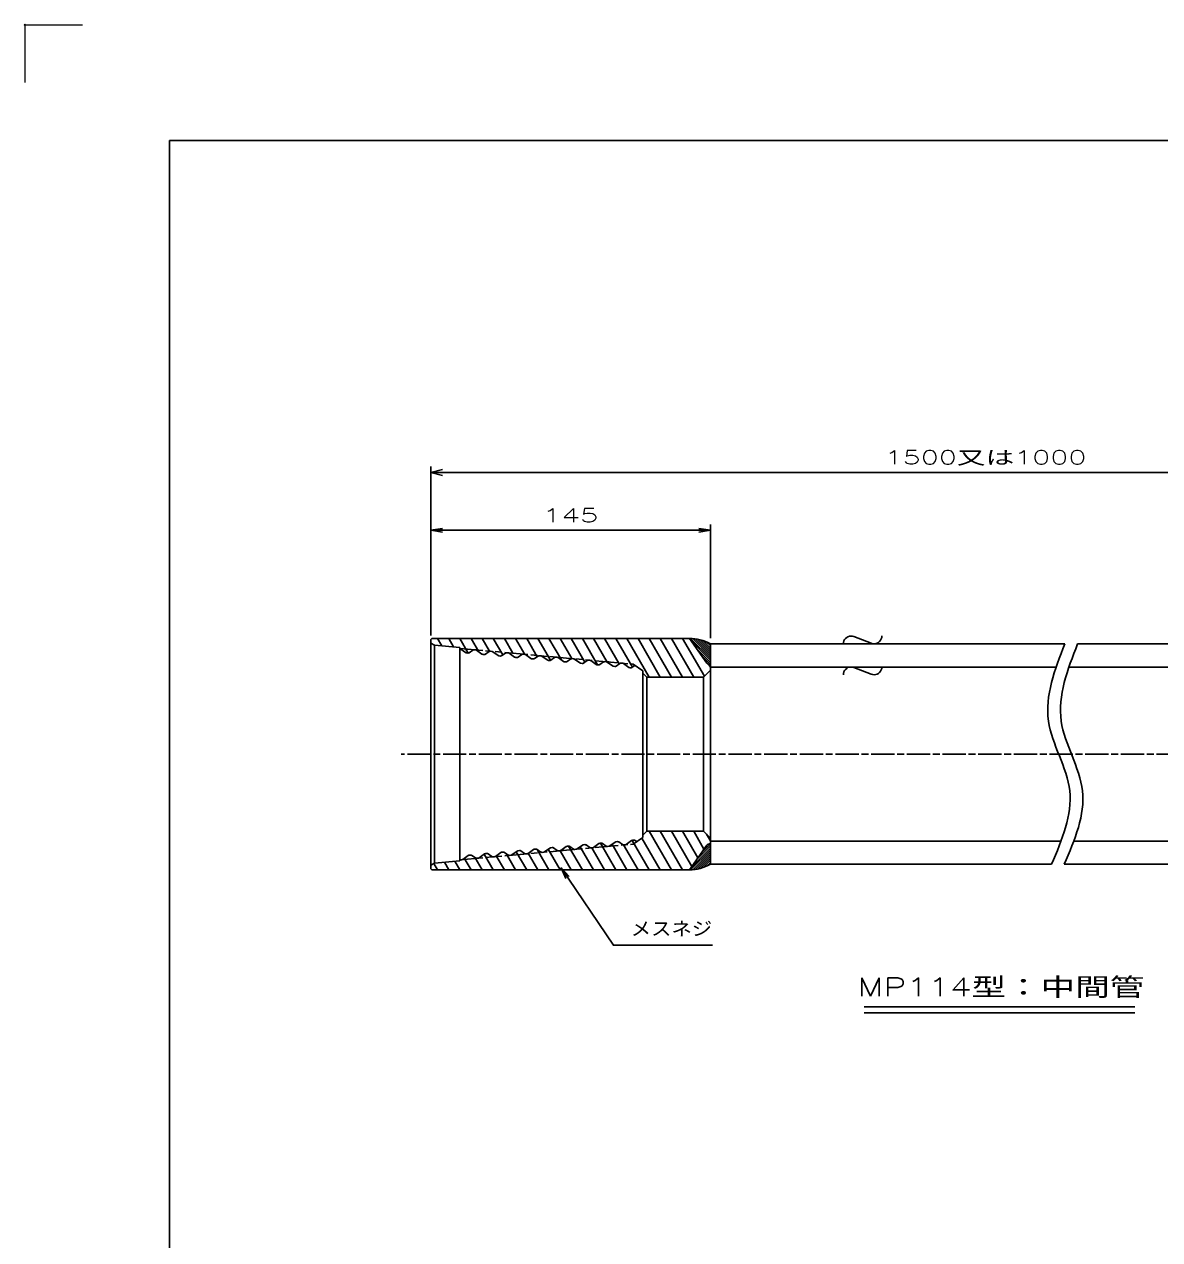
# Model space of a CAD drawing. Units: millimetres at full size, sheet at 1:1; details may follow other scales. Extents: x -1027 to 755, y 2526 to 3786.
# Drawn here: x -1027 to -438, y 3156 to 3786 of the extents above; entities that cross this region are included whole.
import ezdxf
from ezdxf.enums import TextEntityAlignment as Align

# ---------------------------------------------------------------- set-up
doc = ezdxf.new("R2010")
doc.units = ezdxf.units.MM
doc.header["$PDMODE"] = 32
doc.header["$PDSIZE"] = 0.5
doc.linetypes.add('CHAIN', pattern=[18.5, 12, -1.5, 3.5, -1.5])
doc.linetypes.add('CHAIN_DOUBLE_DASH', pattern=[23.5, 12, -1.5, 3.5, -1.5, 3.5, -1.5])
for name, color, linetype, lineweight in [('02細線', 81, 'Continuous', 25), ('06寸法注記', 7, 'Continuous', 25), ('0_2', 7, 'Continuous', 25), ('1外形線', 7, 'Continuous', 30), ('7枠', 7, 'Continuous', 25), ('AM_VIEWS', 1, 'Continuous', 15), ('中心線', 1, 'CHAIN', 25), ('外形線', 7, 'Continuous', 30), ('実線中', 7, 'Continuous', 25)]:
    doc.layers.add(name, color=color, linetype=linetype, lineweight=lineweight)
doc.styles.add('simplex.shx', font='')
doc.styles.get('simplex.shx').set_extended_font_data('simplex.shx')

# ---------------------------------------------------------------- blocks, each defined once
blk = doc.blocks.new('open_arrow')
at = {"color": 0, "linetype": 'Continuous', "lineweight": -2}
blk.add_lwpolyline([(7.5, 1.25), (0, 0), (7.5, -1.25)], dxfattribs=at)
blk = doc.blocks.new('nsurface')
at = {"color": 2, "linetype": 'Continuous', "lineweight": 25}
blk.add_line((1.8253, 1.2583), (4.8061, 0.0964), dxfattribs=at)
for centre, radius, start, end in [((1.339, 0.0108), 1.339, 158.70265, 180.46095), ((1.339, 0.0108), 1.339, 68.70265, 158.70265), ((5.299, 1.3608), 1.35, 248.70265, 338.70265), ((5.299, 1.3608), 1.35, 338.70265, 0.12509)]:
    blk.add_arc(centre, radius, start, end, dxfattribs=at)

msp = doc.modelspace()

# ---------------------------------------------------------------- linework, layer by layer
at = {"layer": '02細線'}
for p, q in [((-810.511, 3463.816), (-812.73, 3467.659)), ((-804.418, 3463.262), (-806.957, 3467.659)), ((-796.816, 3460.095), (-801.183, 3467.659)), ((-791.396, 3460.707), (-795.41, 3467.659)), ((-785.772, 3460.967), (-789.636, 3467.659)), ((-778.922, 3459.103), (-783.863, 3467.659)), ((-773.645, 3459.962), (-778.089, 3467.659)), ((-767.547, 3459.399), (-772.316, 3467.659)), ((-761.08, 3458.198), (-766.542, 3467.659)), ((-754.223, 3456.322), (-760.769, 3467.659)), ((-748.553, 3456.501), (-754.995, 3467.659)), ((-743.17, 3457.177), (-749.222, 3467.659)), ((-736.372, 3455.403), (-743.448, 3467.659)), ((-729.769, 3453.966), (-737.674, 3467.659)), ((-724.785, 3455.334), (-731.901, 3467.659)), ((-718.529, 3454.499), (-726.127, 3467.659)), ((-711.756, 3452.768), (-720.354, 3467.659)), ((-703.033, 3447.659), (-714.58, 3467.659)), ((-697.26, 3447.659), (-708.807, 3467.659)), ((-691.486, 3447.659), (-703.033, 3467.659)), ((-685.713, 3447.659), (-697.26, 3467.659)), ((-679.939, 3447.659), (-691.486, 3467.659)), ((-674.393, 3448.052), (-685.713, 3467.659)), ((-681.553, 3467.647), (-671.288, 3457.382)), ((-680.981, 3466.014), (-671.288, 3456.322)), ((-680.427, 3467.581), (-671.288, 3458.443)), ((-679.236, 3467.451), (-671.288, 3459.504)), ((-677.967, 3467.243), (-671.288, 3460.564)), ((-676.599, 3466.936), (-671.288, 3461.625)), ((-675.098, 3466.495), (-671.288, 3462.685)), ((-673.4, 3465.858), (-671.288, 3463.746)), ((-678.503, 3462.476), (-671.288, 3455.261)), ((-671.36, 3464.879), (-671.288, 3464.807)), ((-676.026, 3458.938), (-671.288, 3454.2)), ((-673.734, 3455.585), (-672.572, 3454.423)), ((-671.288, 3452.675), (-672.216, 3454.282)), ((-691.486, 3347.659), (-703.033, 3367.659)), ((-685.713, 3347.659), (-697.26, 3367.659)), ((-680.956, 3349.419), (-691.486, 3367.659)), ((-677.791, 3353.939), (-685.713, 3367.659)), ((-674.627, 3358.458), (-679.939, 3367.659)), ((-671.288, 3362.675), (-673.33, 3366.211)), ((-737.674, 3347.659), (-744.792, 3359.986)), ((-731.901, 3347.659), (-738.815, 3359.635)), ((-726.127, 3347.659), (-732.721, 3359.079)), ((-720.354, 3347.659), (-728.337, 3361.486)), ((-714.58, 3347.659), (-722.239, 3360.924)), ((-708.807, 3347.659), (-716.266, 3360.578)), ((-703.033, 3347.659), (-711.87, 3362.964)), ((-697.26, 3347.659), (-706.794, 3364.172)), ((-681.166, 3349.119), (-671.288, 3358.997)), ((-678.689, 3352.657), (-671.288, 3360.058)), ((-676.211, 3356.195), (-671.288, 3361.118)), ((-673.734, 3359.733), (-672.572, 3360.896)), ((-795.41, 3347.659), (-798.887, 3353.682)), ((-789.636, 3347.659), (-793.283, 3353.975)), ((-783.863, 3347.659), (-788.543, 3355.766)), ((-778.089, 3347.659), (-782.311, 3354.972)), ((-772.316, 3347.659), (-777.193, 3356.106)), ((-766.542, 3347.659), (-771.967, 3357.056)), ((-760.769, 3347.659), (-765.735, 3356.261)), ((-754.995, 3347.659), (-761.102, 3358.238)), ((-749.222, 3347.659), (-755.391, 3358.345)), ((-743.448, 3347.659), (-749.187, 3357.599)), ((-681.562, 3347.663), (-671.288, 3357.936)), ((-680.448, 3347.716), (-671.288, 3356.876)), ((-679.262, 3347.841), (-671.288, 3355.815)), ((-677.989, 3348.053), (-671.288, 3354.754)), ((-676.601, 3348.381), (-671.288, 3353.694)), ((-675.098, 3348.823), (-671.288, 3352.633)), ((-812.73, 3347.659), (-814.647, 3350.98)), ((-806.957, 3347.659), (-809.242, 3351.618)), ((-801.183, 3347.659), (-803.757, 3352.117)), ((-673.4, 3349.46), (-671.288, 3351.572))]:
    msp.add_line(p, q, dxfattribs=at)
for points in [[(-487.482, 3464.84), (-492.68, 3451.405), (-497.878, 3437.97), (-495.969, 3424.818), (-494.206, 3412.676), (-486.386, 3400.775), (-484.967, 3388.685), (-483.491, 3376.107), (-488.944, 3363.323), (-494.397, 3350.54)], [(-480.881, 3464.84), (-486.079, 3451.405), (-491.277, 3437.97), (-489.368, 3424.818), (-487.605, 3412.676), (-479.785, 3400.775), (-478.366, 3388.685), (-476.89, 3376.107), (-482.343, 3363.323), (-487.796, 3350.54)]]:
    msp.add_open_spline(points, degree=3, knots=[0, 0, 0, 0, 1, 1, 1, 2, 2, 2, 3, 3, 3, 3], dxfattribs=at)
at = {"layer": '06寸法注記', "color": 2}
for p, q in [((-816.288, 3469.201), (-816.288, 3556.713)), ((-816.288, 3553.713), (-810.288, 3555.321)), ((-810.288, 3552.105), (-816.288, 3553.713)), ((-816.288, 3553.713), (-810.288, 3553.713)), ((-810.288, 3553.713), (-246.911, 3553.713)), ((-591.574, 3276.639), (-451.272, 3276.639)), ((-591.574, 3273.62), (-451.272, 3273.62))]:
    msp.add_line(p, q, dxfattribs=at)
at = {"layer": '06寸法注記'}
for p, q in [((-816.288, 3469.201), (-816.288, 3526.713)), ((-816.288, 3523.713), (-671.288, 3523.713)), ((-671.288, 3467.84), (-671.288, 3526.713))]:
    msp.add_line(p, q, dxfattribs=at)
msp.add_lwpolyline([(-748.74, 3348.69), (-721.601, 3308.557), (-715.601, 3308.557), (-670.27, 3308.557)], dxfattribs=at)
at = {"layer": '0_2'}
for centre, radius, start, end in [((-682.325, 3444.652), 23.008, 61.33473, 89.65948), ((-681.987, 3368.087), 20.428, 269.4358, 301.58224)]:
    msp.add_arc(centre, radius, start, end, dxfattribs=at)
at = {"layer": '1外形線', "lineweight": 25}
for p, q in [((-815.788, 3467.659), (-816.288, 3467.159)), ((-816.288, 3467.159), (-816.288, 3465.159)), ((-815.788, 3467.659), (-682.188, 3467.659)), ((-682.188, 3467.659), (-673.2, 3454.822)), ((-816.288, 3465.159), (-814.288, 3464.159)), ((-816.288, 3350.174), (-816.288, 3465.145)), ((-814.288, 3464.159), (-814.288, 3351.355)), ((-801.288, 3462.977), (-801.288, 3462.475)), ((-801.288, 3462.475), (-801.288, 3352.843)), ((-671.288, 3454.135), (-671.288, 3451.135)), ((-706.288, 3449.635), (-706.288, 3450.793)), ((-706.288, 3449.635), (-706.288, 3365.684)), ((-704.288, 3447.659), (-706.288, 3449.635)), ((-704.288, 3367.659), (-704.288, 3447.659)), ((-674.788, 3447.659), (-704.288, 3447.659)), ((-671.288, 3451.135), (-674.788, 3447.659)), ((-674.788, 3447.659), (-674.788, 3367.659)), ((-671.288, 3364.184), (-671.288, 3451.135)), ((-704.288, 3367.659), (-706.288, 3365.684)), ((-704.288, 3367.659), (-706.288, 3365.684)), ((-706.288, 3365.684), (-706.288, 3364.526)), ((-674.788, 3367.659), (-704.288, 3367.659)), ((-671.288, 3364.184), (-674.788, 3367.659)), ((-682.188, 3347.659), (-673.2, 3360.496)), ((-671.288, 3361.184), (-671.288, 3364.184)), ((-801.288, 3352.341), (-801.288, 3352.843)), ((-816.288, 3350.159), (-814.288, 3351.159)), ((-816.288, 3348.159), (-816.288, 3350.174)), ((-816.288, 3348.159), (-816.288, 3350.159)), ((-815.788, 3347.659), (-816.288, 3348.159)), ((-815.788, 3347.659), (-682.188, 3347.659))]:
    msp.add_line(p, q, dxfattribs=at)
at = {"layer": '1外形線'}
for p, q in [((-814.288, 3464.159), (-801.288, 3462.977)), ((-801.294, 3462.479), (-798.216, 3460.324)), ((-797.733, 3460.147), (-797.063, 3460.086)), ((-794.459, 3461.621), (-796.398, 3460.263)), ((-793.795, 3461.798), (-793.092, 3461.734)), ((-792.609, 3461.557), (-789.749, 3459.554)), ((-785.992, 3460.851), (-787.931, 3459.493)), ((-785.328, 3461.027), (-784.625, 3460.964)), ((-784.142, 3460.787), (-781.282, 3458.784)), ((-777.525, 3460.081), (-779.464, 3458.723)), ((-776.861, 3460.257), (-776.158, 3460.193)), ((-775.675, 3460.017), (-772.815, 3458.014)), ((-768.394, 3459.487), (-767.691, 3459.423)), ((-789.266, 3459.377), (-788.596, 3459.316)), ((-780.799, 3458.607), (-780.129, 3458.546)), ((-772.332, 3457.837), (-771.662, 3457.776)), ((-769.058, 3459.311), (-770.997, 3457.953)), ((-767.208, 3459.247), (-764.348, 3457.244)), ((-763.865, 3457.067), (-763.195, 3457.006)), ((-760.591, 3458.54), (-762.53, 3457.183)), ((-759.927, 3458.717), (-759.224, 3458.653)), ((-758.741, 3458.477), (-755.881, 3456.474)), ((-755.398, 3456.297), (-754.728, 3456.236)), ((-752.124, 3457.77), (-754.063, 3456.413)), ((-751.46, 3457.944), (-750.757, 3457.88)), ((-750.274, 3457.706), (-747.414, 3455.704)), ((-746.931, 3455.527), (-746.261, 3455.466)), ((-743.657, 3457), (-745.596, 3455.643)), ((-742.993, 3457.177), (-742.29, 3457.113)), ((-741.807, 3456.936), (-738.947, 3454.934)), ((-738.464, 3454.757), (-737.794, 3454.696)), ((-735.19, 3456.23), (-737.129, 3454.873)), ((-734.526, 3456.407), (-733.823, 3456.343)), ((-733.34, 3456.166), (-730.48, 3454.163)), ((-729.997, 3453.987), (-729.327, 3453.926)), ((-726.723, 3455.46), (-728.662, 3454.102)), ((-724.873, 3455.396), (-722.013, 3453.393)), ((-724.671, 3455.511), (-723.968, 3455.447)), ((-721.53, 3453.217), (-720.86, 3453.156)), ((-718.256, 3454.69), (-720.195, 3453.332)), ((-717.592, 3454.867), (-716.889, 3454.803)), ((-716.406, 3454.626), (-713.546, 3452.623)), ((-710.452, 3453.681), (-712.013, 3452.588)), ((-711.288, 3454.294), (-706.288, 3450.793)), ((-713.082, 3452.448), (-712.677, 3452.412)), ((-713.063, 3452.446), (-712.677, 3452.411)), ((-757.353, 3356.972), (-754.493, 3358.974)), ((-754.01, 3359.151), (-753.339, 3359.212)), ((-750.736, 3357.678), (-752.675, 3359.035)), ((-748.886, 3357.742), (-746.026, 3359.745)), ((-745.543, 3359.921), (-744.872, 3359.982)), ((-742.269, 3358.448), (-744.208, 3359.806)), ((-740.419, 3358.512), (-737.559, 3360.515)), ((-737.076, 3360.691), (-736.405, 3360.752)), ((-733.802, 3359.218), (-735.741, 3360.576)), ((-733.138, 3359.041), (-732.435, 3359.105)), ((-731.952, 3359.282), (-729.092, 3361.285)), ((-728.609, 3361.462), (-727.938, 3361.522)), ((-725.335, 3359.988), (-727.274, 3361.346)), ((-724.671, 3359.811), (-723.968, 3359.875)), ((-723.485, 3360.052), (-720.625, 3362.055)), ((-720.142, 3362.232), (-719.471, 3362.293)), ((-716.868, 3360.758), (-718.807, 3362.116)), ((-716.204, 3360.581), (-715.501, 3360.645)), ((-715.018, 3360.822), (-712.158, 3362.825)), ((-711.675, 3363.002), (-711.004, 3363.063)), ((-711.288, 3361.025), (-706.288, 3364.526)), ((-709.505, 3362.301), (-710.34, 3362.886)), ((-814.288, 3351.159), (-801.288, 3352.341)), ((-800.874, 3352.881), (-800.171, 3352.944)), ((-799.688, 3353.121), (-796.828, 3355.124)), ((-796.345, 3355.301), (-795.674, 3355.362)), ((-793.071, 3353.827), (-795.01, 3355.185)), ((-792.407, 3353.651), (-791.704, 3353.715)), ((-791.221, 3353.891), (-788.361, 3355.894)), ((-787.878, 3356.071), (-787.207, 3356.132)), ((-784.604, 3354.597), (-786.543, 3355.955)), ((-783.94, 3354.421), (-783.237, 3354.485)), ((-782.754, 3354.661), (-779.894, 3356.664)), ((-779.411, 3356.841), (-778.74, 3356.902)), ((-776.137, 3355.368), (-778.076, 3356.725)), ((-775.473, 3355.191), (-774.77, 3355.255)), ((-774.287, 3355.431), (-771.427, 3357.434)), ((-770.944, 3357.611), (-770.273, 3357.672)), ((-767.67, 3356.138), (-769.609, 3357.495)), ((-767.006, 3355.961), (-766.303, 3356.025)), ((-765.82, 3356.202), (-762.96, 3358.204)), ((-762.477, 3358.381), (-761.806, 3358.442)), ((-759.203, 3356.908), (-761.142, 3358.265)), ((-758.539, 3356.731), (-757.836, 3356.795)), ((-750.072, 3357.501), (-749.369, 3357.565)), ((-741.605, 3358.271), (-740.902, 3358.335))]:
    msp.add_line(p, q, dxfattribs=at)
for centre, start, end in [((-797.643, 3461.143), 235, 264.80309), ((-796.972, 3461.082), 264.80309, 305), ((-793.886, 3460.802), 84.80309, 125), ((-793.183, 3460.738), 55, 84.80309), ((-789.176, 3460.373), 235, 264.80309), ((-788.505, 3460.312), 264.80309, 305), ((-785.419, 3460.032), 84.80309, 125), ((-784.716, 3459.968), 55, 84.80309), ((-776.952, 3459.261), 84.80309, 125), ((-776.249, 3459.198), 55, 84.80309), ((-768.485, 3458.491), 84.80309, 125), ((-767.782, 3458.427), 55, 84.80309), ((-780.709, 3459.603), 235, 264.80309), ((-780.038, 3459.542), 264.80309, 305), ((-772.242, 3458.833), 235, 264.80309), ((-771.571, 3458.772), 264.80309, 305), ((-763.775, 3458.063), 235, 264.80309), ((-763.104, 3458.002), 264.80309, 305), ((-760.018, 3457.721), 84.80309, 125), ((-759.315, 3457.657), 55, 84.80309), ((-755.308, 3457.293), 235, 264.80309), ((-754.637, 3457.232), 264.80309, 305), ((-751.551, 3456.948), 84.80309, 125), ((-750.848, 3456.887), 55, 84.80309), ((-746.841, 3456.523), 235, 264.80309), ((-746.17, 3456.462), 264.80309, 305), ((-743.084, 3456.181), 84.80309, 125), ((-742.381, 3456.117), 55, 84.80309), ((-738.374, 3455.753), 235, 264.80309), ((-737.703, 3455.692), 264.80309, 305), ((-734.617, 3455.411), 84.80309, 125), ((-733.914, 3455.347), 55, 84.80309), ((-729.907, 3454.983), 235, 264.80309), ((-729.236, 3454.922), 264.80309, 305), ((-726.15, 3454.641), 84.80309, 125), ((-725.447, 3454.577), 55, 84.80309), ((-721.44, 3454.212), 235, 264.80309), ((-720.769, 3454.151), 264.80309, 305), ((-717.683, 3453.871), 84.80309, 125), ((-716.98, 3453.807), 55, 84.80309), ((-712.973, 3453.442), 235, 264.80309), ((-712.586, 3453.407), 264.80309, 305), ((-753.919, 3358.155), 95.19691, 125), ((-753.249, 3358.216), 55, 95.19691), ((-745.452, 3358.925), 95.19691, 125), ((-744.782, 3358.986), 55, 95.19691), ((-736.985, 3359.696), 95.19691, 125), ((-736.315, 3359.757), 55, 95.19691), ((-733.229, 3360.037), 235, 275.19691), ((-732.526, 3360.101), 275.19691, 305), ((-728.518, 3360.466), 95.19691, 125), ((-727.848, 3360.527), 55, 95.19691), ((-724.762, 3360.807), 235, 275.19691), ((-724.059, 3360.871), 275.19691, 305), ((-720.051, 3361.236), 95.19691, 125), ((-719.381, 3361.297), 55, 95.19691), ((-716.295, 3361.577), 235, 275.19691), ((-715.592, 3361.641), 275.19691, 305), ((-711.584, 3362.006), 95.19691, 125), ((-710.914, 3362.067), 55, 95.19691), ((-800.965, 3353.876), 251.11938, 275.19691), ((-800.262, 3353.94), 275.19691, 305), ((-796.254, 3354.305), 95.19691, 125), ((-795.584, 3354.366), 55, 95.19691), ((-792.498, 3354.647), 235, 275.19691), ((-791.795, 3354.71), 275.19691, 305), ((-787.787, 3355.075), 95.19691, 125), ((-787.117, 3355.136), 55, 95.19691), ((-784.031, 3355.417), 235, 275.19691), ((-783.328, 3355.481), 275.19691, 305), ((-779.32, 3355.845), 95.19691, 125), ((-778.65, 3355.906), 55, 95.19691), ((-775.564, 3356.187), 235, 275.19691), ((-774.861, 3356.251), 275.19691, 305), ((-770.853, 3356.615), 95.19691, 125), ((-770.183, 3356.676), 55, 95.19691), ((-767.097, 3356.957), 235, 275.19691), ((-766.394, 3357.021), 275.19691, 305), ((-762.386, 3357.385), 95.19691, 125), ((-761.716, 3357.446), 55, 95.19691), ((-758.63, 3357.727), 235, 275.19691), ((-757.927, 3357.791), 275.19691, 305), ((-750.163, 3358.497), 235, 275.19691), ((-749.46, 3358.561), 275.19691, 305), ((-741.696, 3359.267), 235, 275.19691), ((-740.993, 3359.331), 275.19691, 305)]:
    msp.add_arc(centre, 1, start, end, dxfattribs=at)
at = {"layer": '1外形線', "lineweight": 25}
for centre, start, end in [((-671.288, 3457.135), 230.41732, 270), ((-671.288, 3358.184), 90, 129.58268)]:
    msp.add_arc(centre, 3, start, end, dxfattribs=at)
at = {"layer": '7枠'}
for p in [(-951.809, 2555.803), (725.191, 3725.803)]:
    msp.add_line(p, (-951.809, 3725.803), dxfattribs=at)
at = {"layer": 'AM_VIEWS'}
for q in [(-1026.809, 3755.803), (-996.809, 3785.803)]:
    msp.add_line((-1026.809, 3785.803), q, dxfattribs=at)
at = {"layer": 'AM_VIEWS', "color": 7}
msp.add_point((-1026.809, 3785.803), dxfattribs=at)
at = {"layer": '中心線'}
msp.add_line((-113.381, 3407.69), (-831.562, 3407.69), dxfattribs=at)
at = {"layer": '外形線', "linetype": 'CHAIN_DOUBLE_DASH', "lineweight": 25}
for p, q in [((-801.288, 3462.475), (-711.288, 3454.294)), ((-801.288, 3352.843), (-711.288, 3361.025))]:
    msp.add_line(p, q, dxfattribs=at)
at = {"layer": '外形線', "lineweight": 25}
msp.add_line((-671.288, 3364.214), (-671.288, 3350.54), dxfattribs=at)
at = {"layer": '実線中'}
for p, q in [((-487.482, 3464.84), (-671.288, 3464.84)), ((-671.288, 3464.84), (-671.288, 3453.014)), ((-276.188, 3464.84), (-480.881, 3464.84)), ((-491.94, 3452.84), (-671.288, 3452.84)), ((-491.94, 3452.84), (-671.288, 3452.84)), ((-276.188, 3452.84), (-485.339, 3452.84)), ((-671.288, 3362.54), (-489.488, 3362.54)), ((-482.887, 3362.54), (-276.188, 3362.54)), ((-671.288, 3350.54), (-494.397, 3350.54)), ((-487.796, 3350.54), (-276.188, 3350.54))]:
    msp.add_line(p, q, dxfattribs=at)

# ---------------------------------------------------------------- block references
at = {"layer": '06寸法注記'}
for name, p, xscale, yscale in [('open_arrow', (-816.288, 3523.713), 0.8, 0.8), ('nsurface', (-602.334, 3464.84), 3, 3), ('nsurface', (-602.334, 3448.79), 3, 3)]:
    msp.add_blockref(name, p, dxfattribs=dict(at, xscale=xscale, yscale=yscale))
at = {"layer": '06寸法注記', "xscale": 0.8, "yscale": 0.8}
for p, rotation in [((-671.288, 3523.713), 180), ((-748.74, 3348.69), 304.1)]:
    msp.add_blockref('open_arrow', p, dxfattribs=dict(at, rotation=rotation))

# ---------------------------------------------------------------- texts
at = {"layer": '06寸法注記', "style": 'simplex.shx'}
for s, height, width, p in [('1500又は1000', 7.038, 1.55, (-528.6, 3561.513)), ('145', 7.038, 1.6, (-743.788, 3531.513)), ('MP114型：中間管', 9.384, 1.4, (-520.626, 3286.951))]:
    msp.add_text(s, height=height, dxfattribs=dict(at, width=width)).set_placement(p, align=Align.MIDDLE_CENTER)
at = {"layer": '06寸法注記', "style": 'simplex.shx', "width": 1.1}
msp.add_text('メスネジ', height=7.038, dxfattribs=at).set_placement((-712.601, 3311.557), align=Align.BOTTOM_LEFT)

doc.saveas('drawing.dxf')
